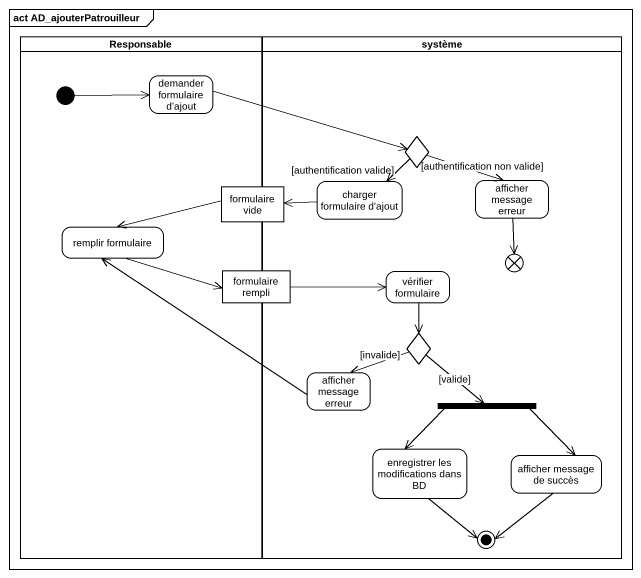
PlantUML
@startuml
mainframe act AD_ajouterPatrouilleur
hide empty description
state Responsable <<partition>> #FFFFFF {
  state "demander formulaire d'ajout" as demander_formulaire_d_ajout #FFFFFF
  state "remplir formulaire" as remplir_formulaire #FFFFFF
  [*] -right-> demander_formulaire_d_ajout
}
state système <<partition>> #FFFFFF {
  state choice1 <<choice>> #FFFFFF
  state "charger formulaire d'ajout" as charger_formulaire_d_ajout #FFFFFF
  state "afficher message erreur" as afficher_message_erreur #FFFFFF
  state "vérifier formulaire" as vérifier_formulaire #FFFFFF
  state flowfinal1 <<end>>
  state "afficher message erreur" as afficher_message_erreur_2 #FFFFFF
  state choice2 <<choice>> #FFFFFF
  state fork1 <<fork>> #FFFFFF
  state "enregistrer les modifications dans BD" as enregistrer_les #FFFFFF
  state "afficher message de succès" as afficher_message_de_succès #FFFFFF
  enregistrer_les --> [*]
  afficher_message_de_succès --> [*]
}
state "formulaire vide" as formulaire_vide <<object>> #FFFFFF
state "formulaire rempli" as formulaire_rempli <<object>> #FFFFFF
demander_formulaire_d_ajout -right-> choice1
choice1 --> charger_formulaire_d_ajout : [authentification valide]
choice1 -right-> afficher_message_erreur : [authentification non valide]
formulaire_vide -left-> remplir_formulaire
charger_formulaire_d_ajout -left-> formulaire_vide
afficher_message_erreur --> flowfinal1
remplir_formulaire -right-> formulaire_rempli
formulaire_rempli -right-> vérifier_formulaire
vérifier_formulaire --> choice2
afficher_message_erreur_2 -up-> remplir_formulaire
choice2 -left-> afficher_message_erreur_2 : [invalide]
choice2 --> fork1 : [valide]
fork1 --> enregistrer_les
fork1 --> afficher_message_de_succès
@enduml
